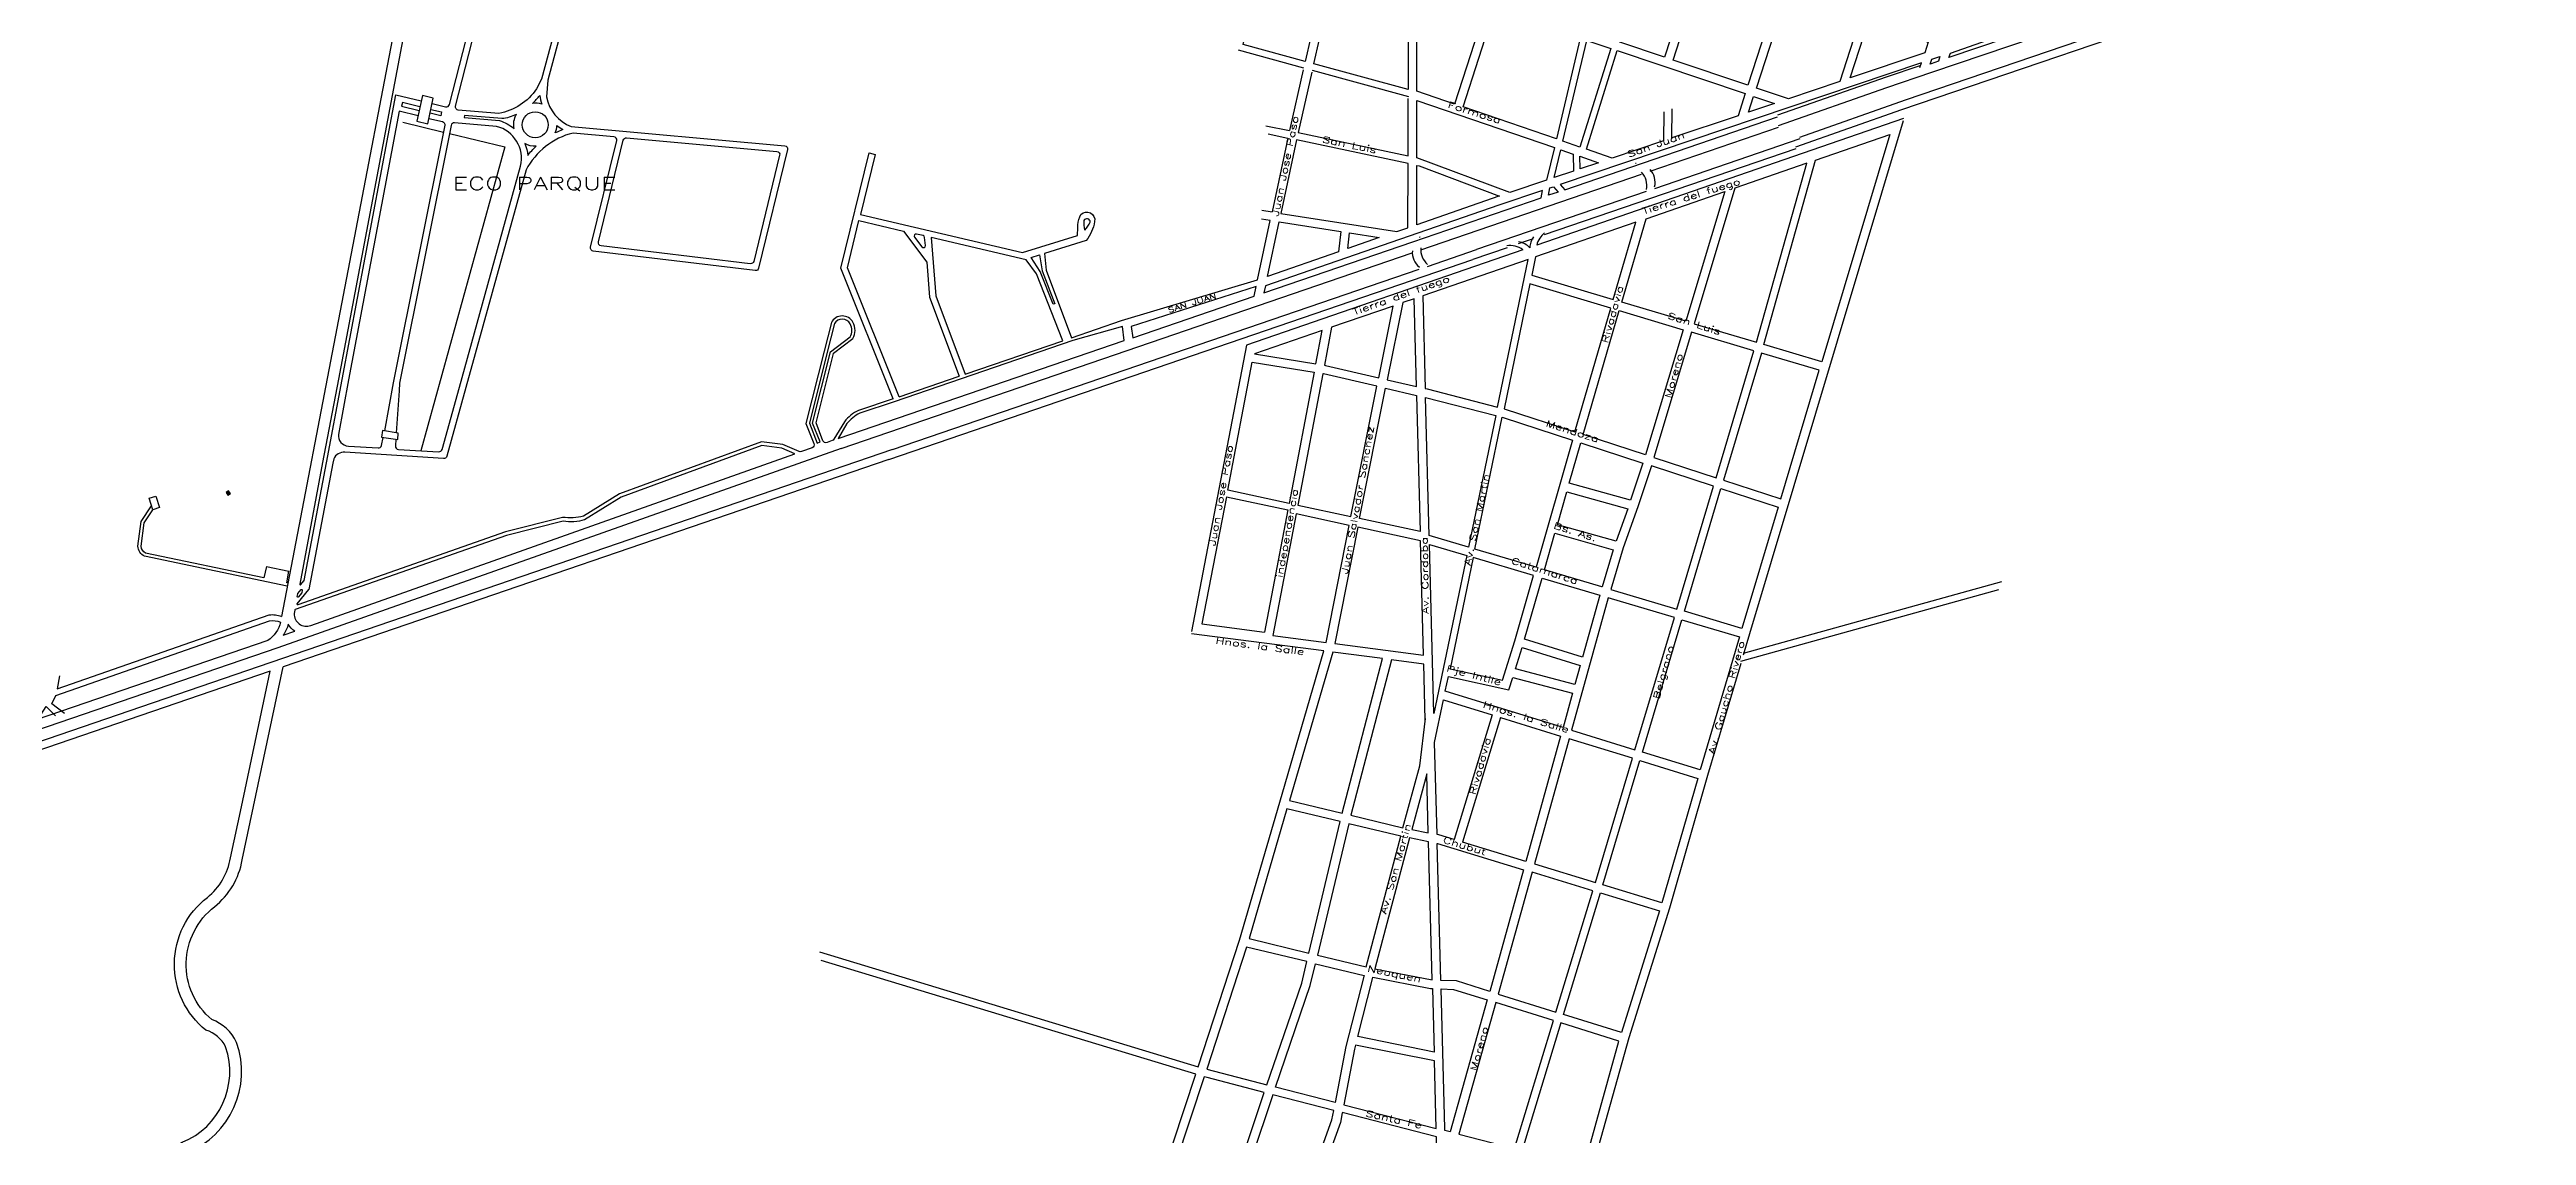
# Model space of a CAD drawing. Header units: millimetres. Extents: x 4375152 to 4409667, y 6523746 to 6549185.
# Drawn here: x 4396850 to 4400753, y 6526893 to 6528604 of the extents above; entities that cross this region are included whole.
import ezdxf

# ---------------------------------------------------------------- set-up
doc = ezdxf.new("R2010")
doc.units = ezdxf.units.MM
for name, color, linetype in [('LINEA CALLE', 252, 'Continuous'), ('NOMBRE BARRIO', 8, 'Continuous'), ('NOMBRE CALLE', 252, 'Continuous')]:
    doc.layers.add(name, color=color, linetype=linetype)
doc.styles.add('ROMANS', font='romans')

msp = doc.modelspace()

# ---------------------------------------------------------------- linework, layer by layer
at = {"layer": 'LINEA CALLE', "transparency": 33554687}
for p, q in [((4399768.4, 6528509.3), (4400776, 6528852.7)), ((4399774.3, 6528524.9), (4400782, 6528868.2)), ((4398722.7, 6528603.6), (4398825.6, 6528575.3)), ((4399815.8, 6528568.1), (4399979.2, 6528623.6)), ((4398839.1, 6528571.6), (4398990.9, 6528529.9)), ((4399744.1, 6528560.9), (4399797.2, 6528578.9)), ((4399744.9, 6528544), (4399815.8, 6528568.1)), ((4399573, 6528501.2), (4399744.1, 6528560.9)), ((4399573.9, 6528484.3), (4399744.9, 6528544)), ((4399607.4, 6528466.2), (4399774.3, 6528524.9)), ((4399770.9, 6528495.2), (4399193, 6528296)), ((4399601.5, 6528450.7), (4399768.4, 6528509.3)), ((4399171.1, 6528288.4), (4398735.7, 6528138.2)), ((4398735.7, 6528138.2), (4398649.3, 6527687)), ((4398704, 6527899.4), (4398665.6, 6527698.9)), ((4398704, 6527899.4), (4398800.8, 6527878.6)), ((4398800.8, 6527878.6), (4398764.1, 6527686)), ((4399514.9, 6527640.3), (4399921.1, 6527753)), ((4399518.7, 6527653), (4399926, 6527766.1)), ((4398665.6, 6527698.9), (4398764.1, 6527686))]:
    msp.add_line(p, q, dxfattribs=at)
at = {"layer": 'LINEA CALLE', "transparency": 33554687, "flags": 128}
for points in [[(4397506.7, 6529229.9), (4397215.1, 6527710.9)], [(4399601.5, 6528447.5), (4399205, 6528311.8)], [(4399573.4, 6528481), (4399371.1, 6528411.7)], [(4399607.5, 6528463.1), (4399378.4, 6528384.6)], [(4399357.8, 6528407.2), (4399010, 6528288.1)], [(4399365.3, 6528380.1), (4399098.3, 6528288.8)], [(4399211.5, 6528374.3), (4399213.9, 6528386), (4399219.5, 6528387.9), (4399226.6, 6528379.4), (4399211.5, 6528374.3)], [(4399146.3, 6528291.7), (4399092.3, 6528273.2)], [(4399187.5, 6528305.8), (4399164, 6528297.8)], [(4398178.1, 6527973.8), (4397198.3, 6527638.3)], [(4398172.2, 6527958.2), (4397217.9, 6527631.5)]]:
    msp.add_lwpolyline(points, dxfattribs=at)
at = {"layer": 'LINEA CALLE', "transparency": 33554687}
for points in [[(4397523.4, 6529240), (4397304.8, 6528084.4), (4397280, 6527953.2), (4397243.8, 6527761.8, 0.775119), (4397245.5, 6527761), (4397250.5, 6527766.9, 0.126685), (4397250.7, 6527767.4), (4397285.9, 6527952.8), (4397310.6, 6528084.1), (4397395.5, 6528532.7), (4397435.4, 6528523.1)], [(4397697.1, 6528826.2), (4397624.7, 6528557.3), (4397617.2, 6528542, -0.193845), (4397557.7, 6528503.1), (4397493.8, 6528508.5, -0.464002), (4397489.4, 6528514.7), (4397578.8, 6528863.4), (4397697.1, 6528826.2)], [(4397447.5, 6528495.6), (4397468.7, 6528490.5, -0.403007), (4397472.4, 6528484.6), (4397391, 6528078.9), (4397377.3, 6528003.3)], [(4397395.4, 6527989.9), (4397394.7, 6527979.5, 0.413781), (4397399.5, 6527974), (4397462.8, 6527970.3, 0.355991), (4397468.1, 6527974), (4397495.5, 6528072.2), (4397591.8, 6528420.4, 0.411247), (4397553.9, 6528482.9), (4397487.9, 6528488.5, 0.381171), (4397482.5, 6528484.5), (4397401, 6528078.3), (4397400.4, 6528066.1), (4397396, 6528000.2)], [(4397598.7, 6528455.7, -0.078655), (4397603.1, 6528436.9, -0.039498), (4397616.3, 6528451.6, -0.135972), (4397598.7, 6528455.7)], [(4398096.4, 6528259.6), (4398141, 6528441), (4398150.7, 6528438.6), (4398127.5, 6528344.1), (4398382.8, 6528284.4), (4398469.5, 6528311, -0.003473), (4398470, 6528327.8, -0.121752), (4398474.9, 6528344.2, -0.747457), (4398496.4, 6528333, -0.119378), (4398483.1, 6528302.9), (4398417.3, 6528282.8), (4398419.8, 6528256.6), (4398459.9, 6528149.9), (4398539, 6528177), (4398753.3, 6528241.2), (4398773.1, 6528334.7), (4398759.4, 6528336.8)], [(4398479.5, 6528334.7, 0.112381), (4398481.1, 6528319.6, 0.071302), (4398489.5, 6528332.2, 0.760319), (4398479.5, 6528334.7)], [(4398228.6, 6528308.1, 0.326046), (4398226.3, 6528310.8), (4398215.9, 6528313.2, 0.699477), (4398212.8, 6528308.5), (4398224.3, 6528293.1, 0.752726), (4398229.7, 6528295.2), (4398228.6, 6528308.1)], [(4398084.9, 6528125.4), (4398115.3, 6528148.6, 0.265922), (4398115.6, 6528174.2, 0.599924), (4398081.6, 6528173.9), (4398070.2, 6528128.6), (4398041.6, 6528014.7), (4398054.2, 6527983.1, -0.424696), (4398051.2, 6527976.5), (4398034.4, 6527970.5, -0.188093), (4398030.7, 6527970.7), (4398005.3, 6527981.5), (4397971.4, 6527986.1), (4397748, 6527904.1), (4397691, 6527868.7, -0.092849), (4397658.2, 6527866.9), (4397568.2, 6527844.3), (4397240.8, 6527729.3, -0.760004), (4397239.7, 6527730.9), (4397258.2, 6527753.3)], [(4398092.1, 6527991), (4398543.1, 6528145.5), (4398540.2, 6528167.5), (4398462.2, 6528145.4), (4398180.8, 6528049), (4398126.3, 6528030.9, 0.115721), (4398106.2, 6528014.6), (4398092.1, 6527991)], [(4398179.2, 6528053.7), (4398124.4, 6528035.5, 0.118363), (4398102.1, 6528017.5), (4398085.6, 6527989.9, -0.174507), (4398083, 6527987.8), (4398074.8, 6527984.9, -0.403808), (4398068.4, 6527987.7), (4398057.4, 6528015.8), (4398084.8, 6528124.9), (4398084.9, 6528125.4)], [(4398024.2, 6527966.9), (4398003.7, 6527975.7), (4397972.1, 6527979.9), (4397750.6, 6527898.7), (4397692.8, 6527862.8, -0.108719), (4397659.1, 6527860.9), (4397569.9, 6527838.5), (4397236.7, 6527721.5, 0.26767), (4397236, 6527720.8), (4397234.9, 6527715.2, 0.520524), (4397261.3, 6527696.5), (4398024.2, 6527966.9)], [(4397224.3, 6527758.6), (4396999.4, 6527805.8, -0.284175), (4396988.8, 6527821.5), (4396994.1, 6527860.3), (4397010.3, 6527885)], [(4397187.4, 6527771.5), (4397001, 6527810.6, -0.26541), (4396993.8, 6527821.3), (4396998.9, 6527858.5), (4397012.2, 6527878.7)], [(4396873.4, 6527558.1), (4396853.5, 6527573.2), (4396859.5, 6527586.4), (4397196.5, 6527704, -0.117349), (4397213.4, 6527702, -0.117349)], [(4396865.6, 6527617.4), (4396861.7, 6527596.7), (4397195.8, 6527713.3, -0.130373), (4397215.1, 6527710.9, -0.130373)], [(4397236.1, 6527687.7, -0.149732), (4397225.9, 6527698.6, -0.079521), (4397217.9, 6527681.3), (4397236.1, 6527687.7)]]:
    msp.add_lwpolyline(points, format="xyb", dxfattribs=at)
for points in [[(4400752.3, 6528900.4), (4399977.9, 6528637.2), (4399842.6, 6528591.2), (4399845, 6528598.3), (4400637.3, 6528877.2)], [(4399456.4, 6528737.3), (4399574.1, 6528696.8), (4399525.9, 6528547.9), (4399407.9, 6528587.5), (4399456.4, 6528737.3)], [(4399224.1, 6528463.1), (4399077, 6528513.6), (4399126.7, 6528667.3), (4399261.7, 6528621.9), (4399224.1, 6528463.1)], [(4399393.4, 6528505.8), (4399392.7, 6528460.2), (4399311.8, 6528433), (4399271.3, 6528446.9), (4399319.9, 6528602.4), (4399521.6, 6528534.6), (4399510.3, 6528499.8), (4399406, 6528464.7), (4399406.6, 6528510.4)], [(4398825.2, 6528572), (4398803.3, 6528476.2)], [(4398838.7, 6528568.3), (4398817, 6528473.3)], [(4399796.7, 6528575.6), (4399799.2, 6528583.2), (4399230.2, 6528391.5), (4399237.3, 6528383.1), (4399572.5, 6528497.9)], [(4398990.3, 6528436.5), (4398990.4, 6528526.6)], [(4399526.8, 6528505.4), (4399534.8, 6528530.2), (4399567.7, 6528519.1), (4399526.8, 6528505.4)], [(4397433.4, 6528513.8), (4397405.6, 6528520.5), (4397404.4, 6528514.6), (4397432.2, 6528508)], [(4397467.4, 6528505.7), (4397466.1, 6528499.8), (4397449.3, 6528503.9)], [(4397450.5, 6528509.7), (4397467.4, 6528505.7)], [(4398766.4, 6528484), (4398803.3, 6528476.2)], [(4399770.4, 6528491.9), (4399528.1, 6527683.4), (4399518.2, 6527649.7)], [(4398770, 6528471.2), (4398800.7, 6528464.6)], [(4398800.7, 6528464.6), (4398776, 6528348.1)], [(4398972.6, 6528317.2), (4398990.1, 6528323.3), (4398990.3, 6528424.4), (4398814.4, 6528461.7), (4398789.8, 6528345.9), (4398972.6, 6528317.2)], [(4398817, 6528473.3), (4398990.3, 6528436.5)], [(4398106.8, 6528260.3), (4398125.1, 6528334.4), (4398195.3, 6528318), (4398231.8, 6528269.1), (4398236.2, 6528213.8), (4398282.8, 6528089.2)], [(4398759.7, 6528350.7), (4398776, 6528348.1)], [(4398884.3, 6528317.2), (4398880.6, 6528285.3), (4398768.7, 6528246.6), (4398787, 6528332.5), (4398884.3, 6528317.2)], [(4399185.3, 6528248.3), (4399313.7, 6528210), (4399349.2, 6528331.9), (4399191.3, 6528277.4), (4399185.3, 6528248.3)], [(4398446.3, 6528145.2), (4398404.7, 6528250.8), (4398388.3, 6528272.9), (4398238.7, 6528307.9), (4398246.1, 6528216), (4398292.3, 6528092.5), (4398446.3, 6528145.2)], [(4399020.7, 6528262.2), (4399098.3, 6528288.8)], [(4398179.2, 6528053.7), (4398096.4, 6528259.6)], [(4398097.2, 6527975.6), (4398996.6, 6528283.5)], [(4398188.6, 6528057), (4398106.8, 6528260.3)], [(4398172.2, 6527958.2), (4399092.3, 6528273.2)], [(4398178.1, 6527973.8), (4399007.6, 6528257.7)], [(4399182.4, 6528234.6), (4399141.5, 6528037.9), (4399143.1, 6528037.5), (4399253.1, 6528001.7), (4399309.8, 6528196.6), (4399182.4, 6528234.6)], [(4398744.6, 6528111.2), (4398842.2, 6528095.5), (4398802.9, 6527888.9), (4398706.1, 6527909.8), (4398744.6, 6528111.3)], [(4398816.5, 6527886), (4398900.2, 6527868), (4398940.9, 6528073.7), (4398857.3, 6528093), (4398855.9, 6528093.3), (4398816.5, 6527886)], [(4398188.6, 6528057), (4398282.8, 6528089.2)], [(4397374.2, 6528003.8), (4397372.9, 6527993.2), (4397398.5, 6527989.5), (4397398.9, 6527999.7), (4397374.2, 6528003.8)], [(4397006.8, 6527897), (4397017, 6527900.1), (4397022.7, 6527882.3), (4397012.2, 6527878.7), (4397006.8, 6527897)], [(4397127.8, 6527906.3), (4397130.8, 6527902.1), (4397134.7, 6527904.7), (4397131.9, 6527908.9), (4397127.8, 6527906.3), (4397134.7, 6527904.7)], [(4397131.9, 6527908.9), (4397130.8, 6527902.1)], [(4399318, 6527829.2), (4399225.6, 6527855.3), (4399240.6, 6527907.3), (4399336.5, 6527880.6), (4399318, 6527829.2)], [(4399031, 6527558.1), (4399023.9, 6527824.2), (4399082.7, 6527806.6), (4399031, 6527558.1)], [(4397191.5, 6527789.3), (4397187.4, 6527771.5)], [(4397191.5, 6527789.3), (4397226.8, 6527781.9)], [(4397223.4, 6527763.9), (4397226.8, 6527781.9)], [(4397225.2, 6527763.5), (4397223.4, 6527763.9)], [(4399512.4, 6527678.5), (4399450.6, 6527469), (4399359.5, 6527497.1), (4399421.7, 6527705.6), (4399512.4, 6527678.5)], [(4398063.1, 6527182.4), (4398659.8, 6527001.3), (4398724.6, 6527200.6), (4398788, 6527418.1), (4398857.5, 6527656.5), (4398648.8, 6527683.6)], [(4399514.4, 6527636.9), (4399462.3, 6527460.4), (4399402, 6527251.3), (4399338.2, 6527046.6), (4399279.6, 6526836.6), (4399212, 6526631), (4399160.4, 6526459.2), (4399068.7, 6526146.4), (4398974.2, 6525840.5), (4398958.7, 6525761.6), (4398910.8, 6525606.4), (4398866.1, 6525459), (4398817.9, 6525296.6), (4398778.1, 6525185.1), (4398719.2, 6524980.6)], [(4399017.4, 6527547.8), (4399017.4, 6527548), (4399015.1, 6527635.8), (4398964.2, 6527642.5), (4398900.3, 6527397.5), (4398982.3, 6527377.8), (4399008.6, 6527475.6), (4399017.7, 6527550.1)], [(4396827.5, 6527542.6), (4396844.2, 6527569), (4396859.3, 6527554.3)], [(4399032.2, 6527512.1), (4399046.2, 6527579.3), (4399122.6, 6527555.7), (4399062.9, 6527359.3), (4399038.8, 6527366.6), (4399036.1, 6527367.1), (4399032.2, 6527512.1)], [(4399135.7, 6527551.6), (4399076.3, 6527355.2)], [(4399135.9, 6527551.5), (4399230.7, 6527522.3), (4399175.9, 6527324.9), (4399076.3, 6527355.2)], [(4399244.1, 6527518.1), (4399189.3, 6527320.9), (4399285.5, 6527291.7), (4399343.8, 6527487.3), (4399244.1, 6527518.1)], [(4399019.7, 6527462.9), (4398996.1, 6527375.1), (4399022.2, 6527369.9), (4399019.7, 6527462.9)], [(4399036.4, 6527353.1), (4399036.5, 6527353.1), (4399172.3, 6527311.8), (4399119, 6527120), (4399066.6, 6527136.4), (4399042.2, 6527137.2), (4399036.4, 6527353.1)], [(4398381.6, 6526140.5), (4398492.6, 6526473.1), (4398584.2, 6526773.4), (4398655.9, 6526989.4), (4398065.4, 6527168.6)], [(4399322.6, 6527041.8), (4399231, 6527070.4), (4399169.9, 6526869.7), (4399267.6, 6526844.7), (4399322.6, 6527041.8)], [(4398886.7, 6526928.8), (4398883.8, 6526913.5), (4398854.8, 6526833.8), (4399037.7, 6526786), (4399034.9, 6526891.1), (4398886.7, 6526929)]]:
    msp.add_lwpolyline(points, dxfattribs=at)
at = {"layer": 'LINEA CALLE', "transparency": 33554687, "flags": 128}
for points in [[(4397452.5, 6528519), (4397473.8, 6528513.8, 0.409996), (4397479.8, 6528517.4), (4397569.1, 6528866)], [(4397706.7, 6528823.6), (4397634.6, 6528555.7), (4397632.7, 6528529.4, 0.260082), (4397671.6, 6528482.8), (4398008.2, 6528452.5, -0.458736), (4398012.6, 6528446.3), (4397967, 6528259.5, -0.379533), (4397961.6, 6528255.7), (4397706.5, 6528286.4, -0.449766), (4397702.3, 6528292.5), (4397743.3, 6528460.5, 0.458736), (4397738.9, 6528466.7), (4397674.6, 6528472.5, 0.212403), (4397600.5, 6528414.5), (4397505.7, 6528071.6), (4397475.7, 6527963.2, -0.355991), (4397470.4, 6527959.5), (4397315.1, 6527969.4, 0.328931), (4397297.5, 6527958.9), (4397296.2, 6527952.1), (4397258.2, 6527753.3)], [(4397430.4, 6528499.7), (4397400.7, 6528506.8), (4397320.6, 6528083.4), (4397304.8, 6527997.7, 0.436516), (4397320.5, 6527979.3), (4397367.3, 6527976.2, 0.376333), (4397372.7, 6527980.3), (4397375.2, 6527992.9)], [(4398097.2, 6527975.6), (4397209.4, 6527661.1, -0.033526)], [(4397213.4, 6527702, -0.204879), (4397193.4, 6527672.8), (4395639.6, 6527140.9, -0.038177), (4394992, 6526959.6)], [(4397209.4, 6527661.1), (4395640.2, 6527123.9, -0.038177), (4394992.6, 6526942.6)], [(4397198.3, 6527638.3), (4396827.3, 6527511.3, -0.033512)], [(4397197.4, 6527624.5), (4396826.4, 6527497.5, -0.033512)]]:
    msp.add_lwpolyline(points, format="xyb", dxfattribs=at)
at = {"layer": 'LINEA CALLE', "transparency": 33554687}
for points in [[(4398828.2, 6528585.4), (4398730.7, 6528612.2), (4398768.4, 6528766.8), (4398863.8, 6528741.1)], [(4399394.6, 6528592), (4399324, 6528615.7), (4399371.2, 6528766.5), (4399443.2, 6528741.8)], [(4398841.7, 6528581.7), (4398877.3, 6528737.5), (4398982.6, 6528709.1), (4398990.7, 6528707.9), (4398990.4, 6528540.9)], [(4399004.2, 6528538.5), (4399004.5, 6528706), (4399016.7, 6528704.2), (4399113.5, 6528671.7), (4399063.7, 6528518.1)], [(4399589.5, 6528526.5), (4399539.1, 6528543.4), (4399587.4, 6528692.3), (4399702.5, 6528652.7), (4399670.4, 6528553.8)], [(4399686.9, 6528559.3), (4399715.7, 6528648.2), (4399810, 6528615.8), (4399804.4, 6528598.9)], [(4399234.1, 6528459.7), (4399271.8, 6528618.5), (4399309.7, 6528605.8), (4399261.1, 6528450.4)], [(4399814.5, 6528581.6), (4399813.1, 6528581.2), (4399815.6, 6528588.7), (4399828.3, 6528593), (4399825.9, 6528585.5)], [(4397454.3, 6528527.5), (4397437.2, 6528531.6), (4397428.6, 6528491.2), (4397445.7, 6528487)], [(4399004.2, 6528523.8), (4399220.8, 6528449.5), (4399208.7, 6528398.2), (4399150.7, 6528378.7), (4399004.3, 6528433.6), (4399004.1, 6528433.6)], [(4399230.9, 6528446), (4399250.4, 6528439.3), (4399251, 6528412.5), (4399220.5, 6528402.2)], [(4399642.2, 6528112), (4399550.9, 6528139.3), (4399632.5, 6528429.6), (4399749.3, 6528469.9)], [(4399003.9, 6528328), (4399004.1, 6528421.5), (4399007.8, 6528420.7), (4399134.5, 6528373.2), (4399133.5, 6528372.9)], [(4399261.6, 6528416.1), (4399261.2, 6528435.9), (4399290.2, 6528425.7)], [(4399505.4, 6528385.8), (4399441.2, 6528172), (4399539.3, 6528142.7), (4399618.5, 6528424.8)], [(4398765.5, 6528231.5), (4398763.3, 6528220.8), (4398997.8, 6528301.1), (4399199.9, 6528370.3), (4399202.3, 6528382.1), (4399133.3, 6528358.9)], [(4399327.1, 6528206), (4399365.4, 6528337.4), (4399489.2, 6528380.2), (4399427.8, 6528176)], [(4398895.3, 6528290.4), (4398898.2, 6528315), (4398945, 6528307.6)], [(4398396.2, 6528276.3), (4398409.5, 6528280.4), (4398414, 6528255.3), (4398433.5, 6528203.6), (4398431.1, 6528202.7), (4398410.8, 6528254.2)], [(4399013.5, 6528216.1), (4399017.4, 6528069.9), (4399020.5, 6528069.2), (4399131.3, 6528040.6), (4399179.7, 6528273.4)], [(4398554.1, 6528167.7), (4398556.4, 6528150), (4398747.8, 6528215.5), (4398751.1, 6528230.8)], [(4398957.5, 6528083.8), (4399003.4, 6528073.2), (4398999.8, 6528211.3), (4398981.8, 6528205.2)], [(4398944, 6528087), (4398966.6, 6528199.9), (4398869.9, 6528166.5), (4398858.5, 6528106.7), (4398860.1, 6528106.4)], [(4399423.8, 6528162.6), (4399364.5, 6527965.4), (4399266.4, 6527997.4), (4399323.2, 6528192.6)], [(4398748.1, 6528124.5), (4398844.8, 6528108.9), (4398854.7, 6528161.3)], [(4399437.1, 6528158.6), (4399377.7, 6527961.1), (4399475.6, 6527929.2), (4399535.3, 6528129.3)], [(4399547, 6528125.8), (4399487.3, 6527925.4), (4399577.5, 6527896), (4399638.2, 6528098.6)], [(4399003.8, 6528059.1), (4399009.5, 6527844.6), (4398913.8, 6527865.1), (4398954.5, 6528070.5)], [(4399085.4, 6527819.9), (4399023.5, 6527838.2), (4399017.7, 6528055.8), (4399128.5, 6528027.2)], [(4399249.3, 6527988.7), (4399191.9, 6527788.4), (4399095.6, 6527816.9), (4399138.8, 6528024.6), (4399140.2, 6528024.2)], [(4399262.7, 6527984.3), (4399360.4, 6527952.5), (4399341, 6527893.8), (4399244.4, 6527920.6)], [(4399471.8, 6527916.2), (4399373.7, 6527948.2), (4399352.2, 6527883.3), (4399329, 6527818.7), (4399309.6, 6527753.5), (4399413.9, 6527722.4)], [(4399573.6, 6527883), (4399516.4, 6527691.9), (4399425.7, 6527718.9), (4399483.4, 6527912.4)], [(4398861, 6527669.9), (4398897.5, 6527854.3), (4398813.9, 6527872.3), (4398777.4, 6527680.9)], [(4398911.1, 6527851.4), (4398874.8, 6527668.1), (4399014.7, 6527649.8), (4399009.9, 6527830.1)], [(4399221.8, 6527841.9), (4399313.6, 6527816), (4399296.2, 6527757.5), (4399295.8, 6527757.7), (4399205.3, 6527784.4)], [(4399056.4, 6527628.4), (4399139.2, 6527610.4), (4399158.5, 6527672.1), (4399188.1, 6527775.2), (4399092.8, 6527803.6)], [(4399265.3, 6527646.7), (4399173.9, 6527675), (4399201.5, 6527771.2), (4399292.4, 6527744.1)], [(4399247.8, 6527531.6), (4399347.8, 6527500.7), (4399410, 6527709), (4399305.7, 6527740.1)], [(4398871.5, 6527654.7), (4398803.3, 6527420.8), (4398886.7, 6527400.8), (4398950.2, 6527644.3)], [(4399261.6, 6527633.3), (4399253.3, 6527603.5), (4399159.4, 6527628.1), (4399169.9, 6527661.7)], [(4399149, 6527594.9), (4399155.2, 6527614.8), (4399249.6, 6527590.1), (4399234.5, 6527535.7), (4399049, 6527593), (4399053.8, 6527616.1)], [(4399390.3, 6527259.8), (4399297.2, 6527288.1), (4399355.5, 6527483.7), (4399446.7, 6527455.5)], [(4398799.5, 6527407.6), (4398739.9, 6527203.2), (4398834.1, 6527180.5), (4398883.4, 6527387.5)], [(4398897, 6527384.2), (4398847.7, 6527177.3), (4398924.5, 6527158.7), (4398978.8, 6527364.6)], [(4398992.5, 6527361.8), (4398938.2, 6527155.7), (4399028.3, 6527138), (4399022.5, 6527355.8)], [(4399132.3, 6527115.8), (4399223.3, 6527087.4), (4399281.5, 6527278.6), (4399185.6, 6527307.8)], [(4399293.3, 6527275.1), (4399386.4, 6527246.8), (4399326.6, 6527055.2), (4399235, 6527083.8)], [(4398735.8, 6527189.9), (4398673.2, 6526997.4), (4398767.8, 6526972.8), (4398822.7, 6527133.2), (4398830.8, 6527167)], [(4398921.1, 6527145.3), (4398920.8, 6527143.7), (4398892.4, 6527033), (4398875.6, 6526944.9), (4398781.4, 6526969.3), (4398836.2, 6527129.4), (4398844.4, 6527163.7)], [(4399025.8, 6527124.5), (4399028.7, 6527124.4), (4399031.4, 6527024.1), (4398910.9, 6527048.7), (4398934.2, 6527139.8), (4398934.8, 6527142.3)], [(4399115.2, 6527106.5), (4399056.9, 6526898.5), (4399048.5, 6526900.7), (4399048.4, 6526904.1), (4399042.6, 6527123.9), (4399061.8, 6527123.2)], [(4399158, 6526872.7), (4399219.3, 6527074), (4399128.6, 6527102.4), (4399070.4, 6526895.1)], [(4398907.5, 6527035.4), (4398905.9, 6527029.1), (4398889.1, 6526941.4), (4399034.6, 6526904.2), (4399031.7, 6527010.7)], [(4398669.2, 6526985.4), (4398601.7, 6526781.9), (4398696.5, 6526759.6), (4398763.7, 6526960.7), (4398673.5, 6526984.1)], [(4398777.3, 6526957.2), (4398710.2, 6526756.4), (4398795.8, 6526736.3), (4398824.7, 6526792.8), (4398839, 6526831), (4398870.3, 6526917.4), (4398873.2, 6526932.3)]]:
    msp.add_lwpolyline(points, close=True, dxfattribs=at)
for points in [[(4397610.6, 6528519.2, 0.040883), (4397622.2, 6528531.8, 0.049713), (4397625.4, 6528517.9, 0.110887)], [(4397503.4, 6528500.1), (4397503.1, 6528496.7), (4397558.6, 6528492, -0.106709), (4397581.6, 6528479.5, -0.171394), (4397585.2, 6528501.9, -0.103228), (4397562.3, 6528495.1)], [(4397649, 6528484.3, 0.039866), (4397658.5, 6528477.9, 0.026206), (4397646.5, 6528472.6, 0.088682)], [(4397714.6, 6528300.9), (4397753.7, 6528461.1, -0.37105), (4397759, 6528464.9), (4397995.7, 6528443.6, -0.458736), (4398000.1, 6528437.4), (4397959.4, 6528270.3, -0.379533), (4397953.9, 6528266.6), (4397718.9, 6528294.8, -0.449766)], [(4398063.9, 6527985.7), (4398052.1, 6528015.4), (4398080.3, 6528127.7), (4398111, 6528151.1, 0.266262), (4398111.2, 6528171.8, 0.5875), (4398086.3, 6528172.1), (4398075.1, 6528127.4), (4398046.9, 6528015.1), (4398059.2, 6527983.9)], [(4397241.1, 6527747.1), (4397246.1, 6527753.1, -0.775119), (4397247.8, 6527752.3), (4397247, 6527748, -0.126685), (4397246.8, 6527747.5), (4397241.8, 6527741.5, -0.775119), (4397240.1, 6527742.4), (4397240.9, 6527746.6, -0.126685)]]:
    msp.add_lwpolyline(points, format="xyb", close=True, dxfattribs=at)
at = {"layer": 'LINEA CALLE'}
for points in [[(4397406.2, 6528489.4), (4397470.3, 6528474)], [(4397480, 6528471.6), (4397567.3, 6528450.6), (4397434.6, 6527971.9)]]:
    msp.add_lwpolyline(points, dxfattribs=at)
at = {"layer": 'LINEA CALLE', "ltscale": 0.2, "transparency": 33554687}
for points in [[(4396878.9, 6526037.2), (4397050.1, 6526843, -0.259835), (4397066.4, 6526865.5, 0.400433), (4397144.3, 6527039.6, 0.202386), (4397105.2, 6527075.5, -0.477407), (4397109.8, 6527253.4, 0.183703), (4397153.2, 6527327.3), (4397217.9, 6527631.5)], [(4396861.4, 6526043.9), (4397031.7, 6526845.2, -0.259835), (4397058.6, 6526882.3, 0.4004), (4397127.1, 6527032.6, 0.214071), (4397096.1, 6527058.9, -0.485677), (4397098.3, 6527268, 0.183236), (4397134.9, 6527330.4), (4397152, 6527410.9), (4397197.4, 6527624.5)]]:
    msp.add_lwpolyline(points, format="xyb", dxfattribs=at)
at = {"layer": 'LINEA CALLE', "transparency": 33554687}
msp.add_circle((4397615, 6528485.5), 20.5, dxfattribs=at)
for centre, radius, start, end in [((4399349.5, 6528394.6), 30.1, 89.9368, 91.368), ((4399336.4, 6528389.9), 30.1, 347.736, 43.2816), ((4399349.5, 6528394.6), 30.1, 347.211, 42.7905), ((4399027.1, 6528284.4), 30.1, 126.6376, 128.4582), ((4399040.4, 6528288.6), 30.1, 174.5834, 230.1335), ((4399151.1, 6528263.3), 32, 51.4858, 99.6736), ((4399159, 6528269.6), 32, 43.6303, 80.0462), ((4399220.4, 6528288.5), 38.4, 147.4749, 175.3099), ((4399229.9, 6528285.5), 38.4, 129.4416, 164.1002), ((4399027.1, 6528284.4), 30.1, 175.2207, 230.8169)]:
    msp.add_arc(centre, radius, start, end, dxfattribs=at)

# ---------------------------------------------------------------- texts
at = {"layer": 'NOMBRE BARRIO', "transparency": 33554687, "style": 'ROMANS', "width": 1.5}
msp.add_text('ECO PARQUE', height=20, dxfattribs=at).set_placement((4397484.6, 6528383.1))
at = {"layer": 'NOMBRE CALLE', "transparency": 33554687, "style": 'ROMANS', "width": 1.5}
for s, height, rotation, p in [('Juan Jose Paso', 10, 78.6108, (4398785.9, 6528340.2)), ('Formosa', 10, 342.694, (4399052, 6528512.9)), ('San Luis ', 10, 348.3912, (4398854.4, 6528457.9)), ('San Juan ', 10, 19.4824, (4399338.1, 6528433.7)), ('Tierra del fuego', 10, 17.2962, (4399361.1, 6528344.1)), ('SAN JUAN', 8, 17.1018, (4398613.3, 6528189.1)), ('Tierra del fuego', 10, 19.4824, (4398905, 6528185.1)), ('Rivadavia', 10, 74.5184, (4399304.8, 6528140.6)), ('San Luis', 10, 342.3803, (4399398.4, 6528180.6)), ('Moreno', 10, 74.5184, (4399404.3, 6528054)), ('Mendoza', 10, 342.3803, (4399206.5, 6528010.9)), ('Juan Jose Paso', 10, 79.848, (4398686.2, 6527821.2)), ('Juan Salvador Sanchez', 10, 79.848, (4398895, 6527776.8)), ('independencia', 10, 79.848, (4398792.1, 6527771.1)), ('Av. San Martin', 10, 78.1958, (4399088.5, 6527790.3)), ('Av. Cordoba', 10, 90.9299, (4399022.7, 6527714.6)), ('Bs. As.', 10, 342.3803, (4399218.6, 6527849.9)), ('Catamarca', 10, 342.3803, (4399152, 6527794.4)), ('Hnos. la Salle', 10, 352.5123, (4398686.5, 6527668.2)), ('Av. Gaucho Rivero', 10, 74.8678, (4399472.9, 6527493.2)), ('Pje Intile', 10, 345.1421, (4399049.9, 6527624.6)), ('Belgrano', 10, 74.5184, (4399385.8, 6527579.3)), ('Hnos. la Salle', 10, 343.19, (4399107.4, 6527567.7)), ('Rivadavia', 10, 74.5184, (4399096.2, 6527428.6)), ('Av. San Martin', 10, 74.5184, (4398955.7, 6527240.9)), ('Chubut', 10, 343.19, (4399044.5, 6527354.6)), ('Neuquen', 10, 348.3621, (4398925.5, 6527151.5)), ('Moreno', 10, 74.5184, (4399097.5, 6526993.7)), ('Santa Fe', 10, 347.575, (4398922.6, 6526923.3))]:
    msp.add_text(s, height=height, rotation=rotation, dxfattribs=at).set_placement(p)

doc.saveas('drawing.dxf')
